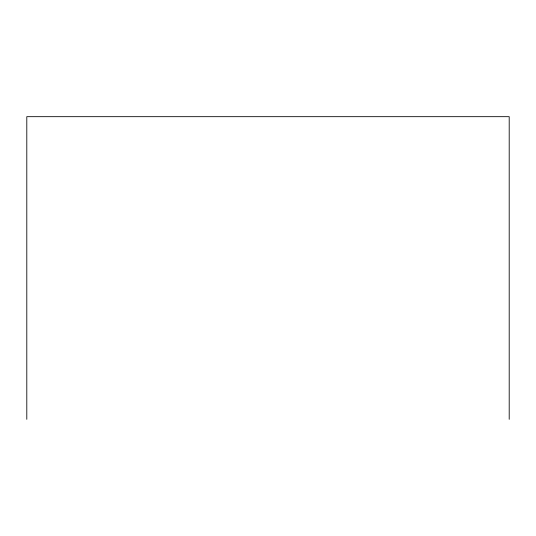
<?xml version="1.0" encoding="UTF-8"?>
<svg xmlns="http://www.w3.org/2000/svg" width="536" height="536" viewBox="0 0 536 536"><rect width="100%" height="100%" fill="white"/><g stroke="black" fill="none" stroke-linecap="round" stroke-linejoin="round"><path stroke-width="0.8" d="M509.2 419.326L509.2 116.674L26.8 116.674L26.8 419.326"/></g></svg>
